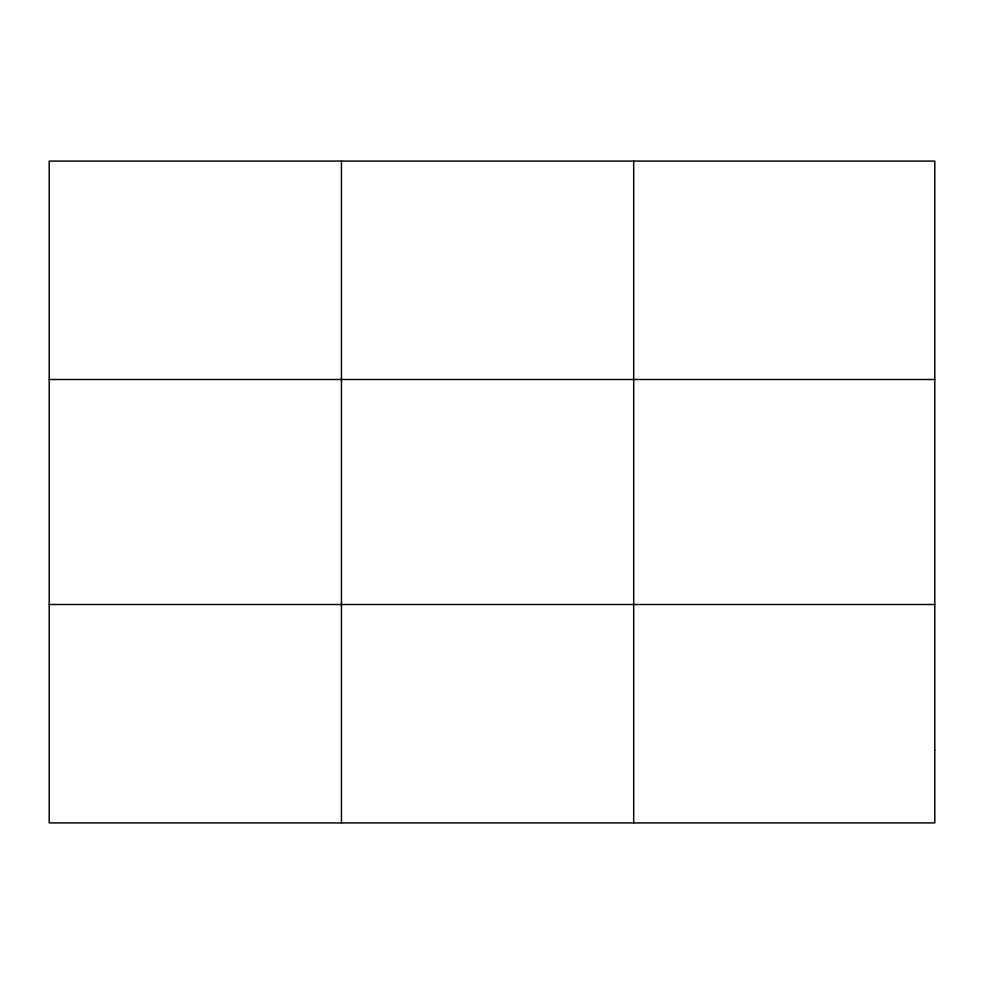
<?xml version="1.0" encoding="UTF-8"?>
<svg xmlns="http://www.w3.org/2000/svg" width="984" height="984" viewBox="0 0 984 984"><rect width="100%" height="100%" fill="white"/><g stroke="black" fill="none" stroke-linecap="round" stroke-linejoin="round"><path stroke-width="1.48" d="M341.448 822.919L341.448 161.081M633.696 822.919L633.696 161.081M49.2 379.492L934.8 379.492M49.2 604.508L934.8 604.508M934.8 750.115L934.8 822.919L49.2 822.919L49.2 161.081L934.8 161.081L934.8 750.115"/></g></svg>
